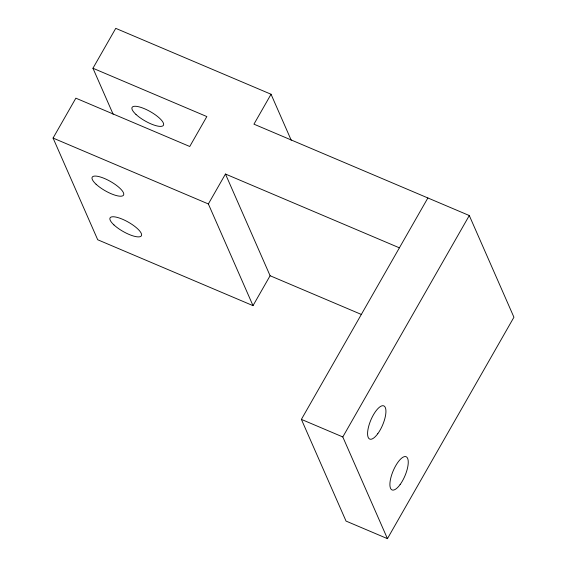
<?xml version="1.0" encoding="UTF-8"?>
<svg xmlns="http://www.w3.org/2000/svg" width="567" height="567" viewBox="0 0 567 567"><rect width="100%" height="100%" fill="white"/><g stroke="black" fill="none" stroke-linecap="round" stroke-linejoin="round"><path stroke-width="0.85" d="M253.01 305.648L208.365 203.957L225.46 174.034L270.098 275.732L253.01 305.648L97.708 239.756L53.071 138.065L75.858 98.169L189.747 146.492L206.835 116.568L92.953 68.246L115.746 28.35L271.04 94.242L291.232 140.247M271.04 94.242L253.945 124.166L469.292 215.531L513.929 317.229L387.445 538.65L346.033 521.08L301.389 419.382L427.879 197.961M387.445 538.65L342.801 436.951L469.292 215.531M225.46 174.034L399.388 247.829M53.071 138.065L208.365 203.957M270.098 275.732L361.129 314.352M301.389 419.382L342.801 436.951M92.953 68.246L113.145 114.25M400.096 484.572A18.038 6.393 -67 0 0 406.461 456.903A18.038 6.393 -67 0 0 390.663 478.513A18.038 6.393 -67 0 0 400.096 484.572M377.778 433.72A18.038 6.393 -67 0 0 384.142 406.057A18.038 6.393 -67 0 0 368.344 427.667A18.038 6.393 -67 0 0 377.778 433.72M135.981 114.435A18.038 5.344 29.7 0 0 162.878 125.846A18.038 5.344 29.7 0 0 144.408 108.701A18.038 5.344 29.7 0 0 135.981 114.435M113.953 224.929A18.038 5.344 29.7 0 0 140.85 236.34A18.038 5.344 29.7 0 0 122.38 219.195A18.038 5.344 29.7 0 0 113.953 224.929M96.099 184.254A18.038 5.344 29.7 0 0 122.996 195.665A18.038 5.344 29.7 0 0 104.526 178.513A18.038 5.344 29.7 0 0 96.099 184.254"/></g></svg>
